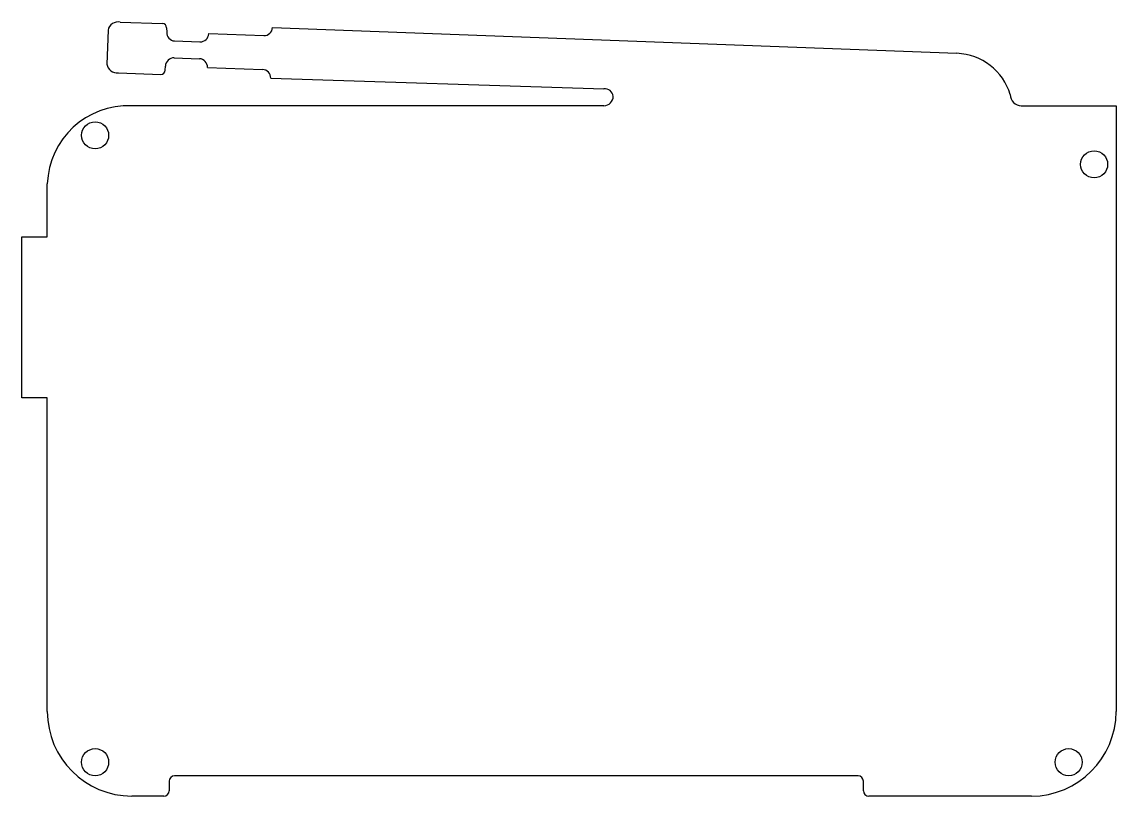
# Model space of a CAD drawing. Extents: x 8 to 138, y 0 to 91.
import ezdxf

# ---------------------------------------------------------------- set-up
doc = ezdxf.new("R2010")
doc.units = 0
doc.layers.add('20', color=7, linetype='Continuous', true_color=0xffffff)

msp = doc.modelspace()

# ---------------------------------------------------------------- linework, layer by layer
at = {"layer": '20'}
for p, q in [((19.9602, 91.3657), (24.9572, 91.1912)), ((25.4394, 90.6741), (25.472, 90.1644)), ((37.9493, 90.7375), (118.8, 87.68)), ((18.5259, 90.4012), (18.3863, 86.4037)), ((30.4189, 89.9999), (36.915, 89.773)), ((26.3865, 89.1401), (29.3847, 89.0354)), ((26.3367, 87.1413), (29.3148, 87.0366)), ((19.7508, 85.3694), (24.7478, 85.1949)), ((25.2649, 85.6771), (25.3024, 86.1768)), ((30.2793, 86.0023), (36.7754, 85.7755)), ((37.7399, 84.7412), (77.1, 83.5)), ((77.1, 81.5), (21.3, 81.5)), ((126.4, 81.5), (137.6, 81.5)), ((137.6, 81.5), (137.6, 10)), ((11.35, 66), (11.35, 72.27)), ((8.35, 47), (8.35, 66)), ((8.35, 66), (11.35, 66)), ((11.35, 47), (8.35, 47)), ((11.35, 10), (11.35, 47)), ((25.75, 1.765), (25.75, 0.635)), ((107.115, 2.4), (26.385, 2.4)), ((107.75, 0.635), (107.75, 1.765)), ((25.115, 0), (21.35, 0)), ((127.59, 0), (108.385, 0))]:
    msp.add_line(p, q, dxfattribs=at)
for centre in [(17, 78), (135, 74.574), (17, 4), (132, 4)]:
    msp.add_circle(centre, 1.6, dxfattribs=at)
for centre, radius, start, end in [((19.7253, 90.1663), 1.2222, 78.9189, 168.9189), ((24.9397, 90.6915), 0.5, 358, 88), ((36.9499, 90.7724), 1, 268, 358), ((26.4414, 90.1095), 0.9709, 176.7586, 266.7586), ((29.4196, 90.0348), 1, 268, 358), ((26.3018, 86.1419), 1, 88, 178), ((29.28, 86.0372), 1, 358, 88), ((118.5413, 80.8394), 6.8454, 16.6427, 87.8344), ((19.5857, 86.5688), 1.2107, 187.8377, 277.8377), ((24.7652, 85.6946), 0.5, 268, 358), ((36.7405, 84.7761), 1, 358, 88), ((77.2, 82.5), 1.005, 5.7106, 95.7106), ((126.4, 82.8), 1.3, 180, 270), ((20.94, 71.91), 9.5968, 87.8502, 177.8502), ((77.1, 82.6), 1.1, 270, 0), ((21.35, 10), 10, 180, 270), ((127.595, 10.005), 10.005, 269.9714, 359.9714), ((26.385, 1.765), 0.635, 90, 180), ((107.115, 1.765), 0.635, 0, 90), ((25.115, 0.635), 0.635, 270, 0), ((108.385, 0.635), 0.635, 180, 270)]:
    msp.add_arc(centre, radius, start, end, dxfattribs=at)

doc.saveas('drawing.dxf')
